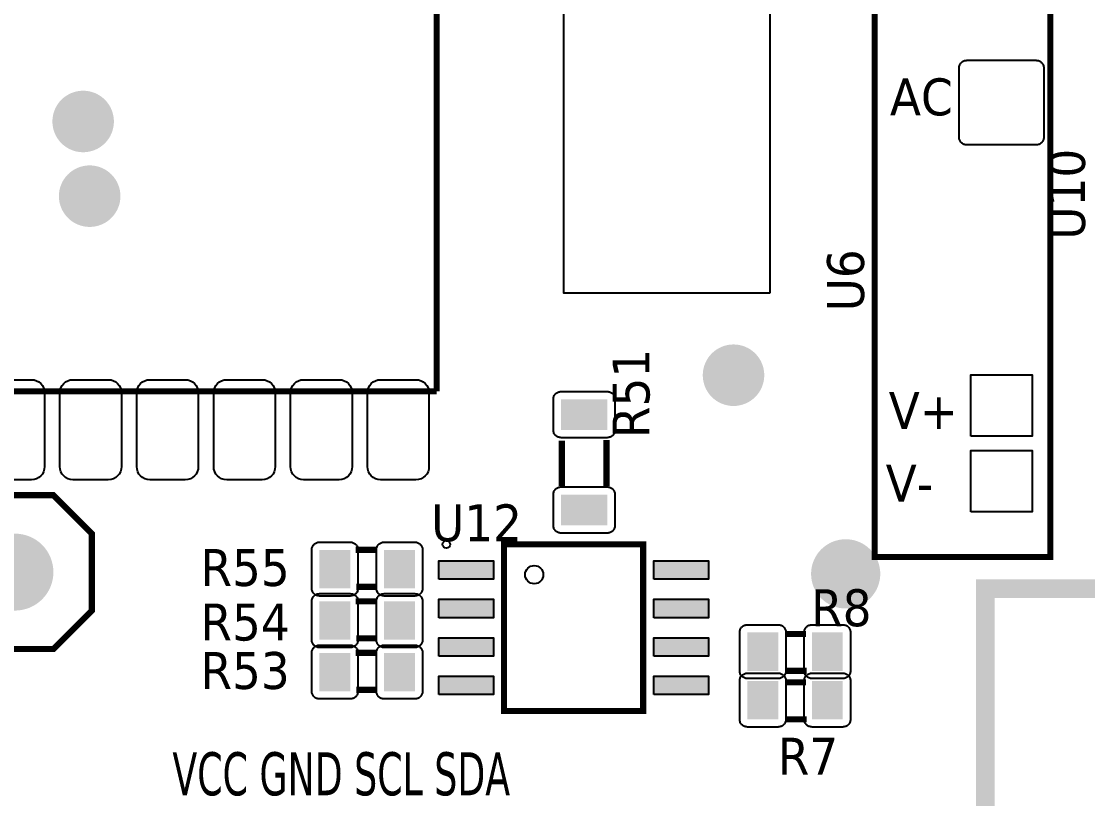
# Model space of a CAD drawing. Header units: millimetres. Extents: x 123.5 to 144.3, y 105.4 to 121.6.
# Drawn here: x 129.357 to 131.853, y 113.034 to 114.852 of the extents above; entities that cross this region are included whole.
import ezdxf

# ---------------------------------------------------------------- set-up
doc = ezdxf.new("R2010")
doc.units = ezdxf.units.MM
doc.layers.add('DESC', color=250, linetype='Continuous')
doc.styles.get("Standard").update_dxf_attribs({"font": 'tahoma.ttf'})

# ---------------------------------------------------------------- blocks, each defined once
blk = doc.blocks.new('RPAD')
blk.add_trace([(-0.5, -0.5), (-0.5, 0.5), (0.5, -0.5), (0.5, 0.5)])
blk = doc.blocks.new('EPAD')
at = {"const_width": 0.5}
blk.add_lwpolyline([(-0.25, 0, 1), (0.25, 0, 1)], format="xyb", close=True, dxfattribs=at)
blk = doc.blocks.new('DIELEC-AUT006')
for points in [[(150.4504, 113.756), (150.4504, 114.955), (150.0475, 114.955), (150.0475, 113.756), (150.4504, 113.756)], [(148.9407, 113.5867), (149.0097, 113.5867), (149.015, 113.5862), (149.0198, 113.5847), (149.0241, 113.5824), (149.0279, 113.5793), (149.031, 113.5755), (149.0333, 113.5712), (149.0347, 113.5664), (149.0352, 113.5612), (149.0352, 113.4172), (149.0347, 113.412), (149.0333, 113.4071), (149.031, 113.4028), (149.0279, 113.399), (149.0241, 113.396), (149.0198, 113.3936), (149.015, 113.3922), (149.0097, 113.3917), (148.9407, 113.3917)]]:
    blk.add_lwpolyline(points)
for points, const_width in [([(150.6546, 113.2411), (150.9972, 113.2411), (150.9972, 114.715), (150.6546, 114.715), (150.6546, 113.2411)], 0.012), ([(150.6546, 113.2411), (150.9972, 113.2411), (150.9972, 114.715), (150.6546, 114.715), (150.6546, 113.2411)], 0.012), ([(150.6546, 113.2411), (150.9972, 113.2411), (150.9972, 114.715), (150.6546, 114.715), (150.6546, 113.2411)], 0.012), ([(149.8002, 114.3142), (149.8002, 113.5642)], 0.012), ([(149.8002, 114.3142), (149.8002, 113.5642)], 0.012), ([(149.8002, 114.3142), (149.8002, 113.5642)], 0.012), ([(146.8002, 113.5642), (149.8002, 113.5642)], 0.012), ([(146.8002, 113.5642), (149.8002, 113.5642)], 0.012), ([(146.8002, 113.5642), (149.8002, 113.5642)], 0.012), ([(150.0443, 113.4677), (150.0443, 113.3792)], 0.012), ([(150.0443, 113.4677), (150.0443, 113.3792)], 0.012), ([(150.0443, 113.4677), (150.0443, 113.3792)], 0.012), ([(150.1313, 113.4692), (150.1313, 113.3792)], 0.012), ([(150.1313, 113.4692), (150.1313, 113.3792)], 0.012), ([(150.1313, 113.4692), (150.1313, 113.3792)], 0.012), ([(149.0526, 113.0616), (148.6026, 113.0616), (148.5276, 113.1366), (148.5276, 113.2866), (148.6026, 113.3616), (149.0526, 113.3616), (149.1276, 113.2866), (149.1276, 113.1366), (149.0526, 113.0616)], 0.012), ([(149.0526, 113.0616), (148.6026, 113.0616), (148.5276, 113.1366), (148.5276, 113.2866), (148.6026, 113.3616), (149.0526, 113.3616), (149.1276, 113.2866), (149.1276, 113.1366), (149.0526, 113.0616)], 0.012), ([(149.0526, 113.0616), (148.6026, 113.0616), (148.5276, 113.1366), (148.5276, 113.2866), (148.6026, 113.3616), (149.0526, 113.3616), (149.1276, 113.2866), (149.1276, 113.1366), (149.0526, 113.0616)], 0.012), ([(149.6841, 113.255), (149.6421, 113.255)], 0.012), ([(149.6841, 113.255), (149.6421, 113.255)], 0.012), ([(149.6841, 113.255), (149.6421, 113.255)], 0.012), ([(149.9314, 112.9408), (150.203, 112.9408), (150.203, 113.2656), (149.9314, 113.2656), (149.9314, 112.9408)], 0.0118), ([(149.9314, 112.9408), (150.203, 112.9408), (150.203, 113.2656), (149.9314, 113.2656), (149.9314, 112.9408)], 0.0118), ([(149.9314, 112.9408), (150.203, 112.9408), (150.203, 113.2656), (149.9314, 113.2656), (149.9314, 112.9408)], 0.0118), ([(150.8703, 112.7128), (152.7601, 112.7128), (152.7601, 113.1793), (150.8703, 113.1793), (150.8703, 112.7128)], 0.036), ([(150.8703, 112.7128), (152.7601, 112.7128), (152.7601, 113.1793), (150.8703, 113.1793), (150.8703, 112.7128)], 0.036), ([(150.8703, 112.7128), (152.7601, 112.7128), (152.7601, 113.1793), (150.8703, 113.1793), (150.8703, 112.7128)], 0.036), ([(149.6841, 113.183), (149.6436, 113.183)], 0.012), ([(149.6841, 113.183), (149.6436, 113.183)], 0.012), ([(149.6841, 113.183), (149.6436, 113.183)], 0.012), ([(149.6841, 113.1546), (149.6421, 113.1546)], 0.012), ([(149.6841, 113.1546), (149.6421, 113.1546)], 0.012), ([(149.6841, 113.1546), (149.6421, 113.1546)], 0.012), ([(150.4798, 113.0911), (150.5203, 113.0911)], 0.012), ([(150.4798, 113.0911), (150.5203, 113.0911)], 0.012), ([(150.4798, 113.0911), (150.5203, 113.0911)], 0.012), ([(149.6841, 113.0826), (149.6436, 113.0826)], 0.012), ([(149.6841, 113.0826), (149.6436, 113.0826)], 0.012), ([(149.6841, 113.0826), (149.6436, 113.0826)], 0.012), ([(149.6841, 113.0542), (149.6421, 113.0542)], 0.012), ([(149.6841, 113.0542), (149.6421, 113.0542)], 0.012), ([(149.6841, 113.0542), (149.6421, 113.0542)], 0.012), ([(150.4798, 113.0191), (150.5218, 113.0191)], 0.012), ([(150.4798, 113.0191), (150.5218, 113.0191)], 0.012), ([(150.4798, 113.0191), (150.5218, 113.0191)], 0.012), ([(149.6841, 112.9822), (149.6436, 112.9822)], 0.012), ([(149.6841, 112.9822), (149.6436, 112.9822)], 0.012), ([(149.6841, 112.9822), (149.6436, 112.9822)], 0.012), ([(150.4798, 112.9966), (150.5203, 112.9966)], 0.012), ([(150.4798, 112.9966), (150.5203, 112.9966)], 0.012), ([(150.4798, 112.9966), (150.5203, 112.9966)], 0.012), ([(150.4798, 112.9246), (150.5218, 112.9246)], 0.012), ([(150.4798, 112.9246), (150.5218, 112.9246)], 0.012), ([(150.4798, 112.9246), (150.5218, 112.9246)], 0.012)]:
    blk.add_lwpolyline(points, dxfattribs=dict(const_width=const_width))
for points in [[(150.8193, 114.0595), (150.8193, 114.1945), (150.8193, 114.196), (150.8196, 114.1975), (150.8199, 114.199), (150.8204, 114.2004), (150.821, 114.2017), (150.8218, 114.2029), (150.8226, 114.2041), (150.8236, 114.2051), (150.8247, 114.2061), (150.8258, 114.2069), (150.827, 114.2077), (150.8284, 114.2083), (150.8297, 114.2088), (150.8312, 114.2092), (150.8327, 114.2094), (150.8343, 114.2095), (150.9693, 114.2095), (150.9708, 114.2094), (150.9723, 114.2092), (150.9738, 114.2088), (150.9752, 114.2083), (150.9765, 114.2077), (150.9777, 114.2069), (150.9789, 114.2061), (150.9799, 114.2051), (150.9809, 114.2041), (150.9817, 114.2029), (150.9825, 114.2017), (150.9831, 114.2004), (150.9836, 114.199), (150.984, 114.1975), (150.9842, 114.196), (150.9843, 114.1945), (150.9843, 114.0595), (150.9842, 114.0579), (150.984, 114.0564), (150.9836, 114.0549), (150.9831, 114.0536), (150.9825, 114.0522), (150.9817, 114.051), (150.9809, 114.0499), (150.9799, 114.0488), (150.9789, 114.0478), (150.9777, 114.047), (150.9765, 114.0462), (150.9752, 114.0456), (150.9738, 114.0451), (150.9723, 114.0448), (150.9708, 114.0445), (150.9693, 114.0445), (150.8343, 114.0445), (150.8327, 114.0445), (150.8312, 114.0448), (150.8297, 114.0451), (150.8284, 114.0456), (150.827, 114.0462), (150.8258, 114.047), (150.8247, 114.0478), (150.8236, 114.0488), (150.8226, 114.0499), (150.8218, 114.051), (150.821, 114.0522), (150.8204, 114.0536), (150.8199, 114.0549), (150.8196, 114.0564), (150.8193, 114.0579), (150.8193, 114.0595)], [(150.8418, 113.4764), (150.8418, 113.5964), (150.9618, 113.5964), (150.9618, 113.4764), (150.8418, 113.4764)], [(149.0907, 113.5867), (149.1597, 113.5867), (149.165, 113.5862), (149.1698, 113.5847), (149.1741, 113.5824), (149.1779, 113.5793), (149.181, 113.5755), (149.1833, 113.5712), (149.1847, 113.5664), (149.1852, 113.5612), (149.1852, 113.4172), (149.1847, 113.412), (149.1833, 113.4071), (149.181, 113.4028), (149.1779, 113.399), (149.1741, 113.396), (149.1698, 113.3936), (149.165, 113.3922), (149.1597, 113.3917), (149.0907, 113.3917), (149.0855, 113.3922), (149.0807, 113.3936), (149.0764, 113.396), (149.0726, 113.399), (149.0695, 113.4028), (149.0672, 113.4071), (149.0658, 113.412), (149.0652, 113.4172), (149.0652, 113.5612), (149.0658, 113.5664), (149.0672, 113.5712), (149.0695, 113.5755), (149.0726, 113.5793), (149.0764, 113.5824), (149.0807, 113.5847), (149.0855, 113.5862), (149.0907, 113.5867)], [(149.2407, 113.5867), (149.3097, 113.5867), (149.315, 113.5862), (149.3198, 113.5847), (149.3241, 113.5824), (149.3279, 113.5793), (149.331, 113.5755), (149.3333, 113.5712), (149.3347, 113.5664), (149.3352, 113.5612), (149.3352, 113.4172), (149.3347, 113.412), (149.3333, 113.4071), (149.331, 113.4028), (149.3279, 113.399), (149.3241, 113.396), (149.3198, 113.3936), (149.315, 113.3922), (149.3097, 113.3917), (149.2407, 113.3917), (149.2355, 113.3922), (149.2307, 113.3936), (149.2264, 113.396), (149.2226, 113.399), (149.2195, 113.4028), (149.2172, 113.4071), (149.2158, 113.412), (149.2152, 113.4172), (149.2152, 113.5612), (149.2158, 113.5664), (149.2172, 113.5712), (149.2195, 113.5755), (149.2226, 113.5793), (149.2264, 113.5824), (149.2307, 113.5847), (149.2355, 113.5862), (149.2407, 113.5867)], [(149.3907, 113.5867), (149.4597, 113.5867), (149.465, 113.5862), (149.4698, 113.5847), (149.4741, 113.5824), (149.4779, 113.5793), (149.481, 113.5755), (149.4833, 113.5712), (149.4847, 113.5664), (149.4852, 113.5612), (149.4852, 113.4172), (149.4847, 113.412), (149.4833, 113.4071), (149.481, 113.4028), (149.4779, 113.399), (149.4741, 113.396), (149.4698, 113.3936), (149.465, 113.3922), (149.4597, 113.3917), (149.3907, 113.3917), (149.3855, 113.3922), (149.3807, 113.3936), (149.3764, 113.396), (149.3726, 113.399), (149.3695, 113.4028), (149.3672, 113.4071), (149.3658, 113.412), (149.3652, 113.4172), (149.3652, 113.5612), (149.3658, 113.5664), (149.3672, 113.5712), (149.3695, 113.5755), (149.3726, 113.5793), (149.3764, 113.5824), (149.3807, 113.5847), (149.3855, 113.5862), (149.3907, 113.5867)], [(149.5407, 113.5867), (149.6097, 113.5867), (149.615, 113.5862), (149.6198, 113.5847), (149.6241, 113.5824), (149.6279, 113.5793), (149.631, 113.5755), (149.6333, 113.5712), (149.6347, 113.5664), (149.6352, 113.5612), (149.6352, 113.4172), (149.6347, 113.412), (149.6333, 113.4071), (149.631, 113.4028), (149.6279, 113.399), (149.6241, 113.396), (149.6198, 113.3936), (149.615, 113.3922), (149.6097, 113.3917), (149.5407, 113.3917), (149.5355, 113.3922), (149.5307, 113.3936), (149.5264, 113.396), (149.5226, 113.399), (149.5195, 113.4028), (149.5172, 113.4071), (149.5158, 113.412), (149.5152, 113.4172), (149.5152, 113.5612), (149.5158, 113.5664), (149.5172, 113.5712), (149.5195, 113.5755), (149.5226, 113.5793), (149.5264, 113.5824), (149.5307, 113.5847), (149.5355, 113.5862), (149.5407, 113.5867)], [(149.6907, 113.5867), (149.7597, 113.5867), (149.765, 113.5862), (149.7698, 113.5847), (149.7741, 113.5824), (149.7779, 113.5793), (149.781, 113.5755), (149.7833, 113.5712), (149.7847, 113.5664), (149.7852, 113.5612), (149.7852, 113.4172), (149.7847, 113.412), (149.7833, 113.4071), (149.781, 113.4028), (149.7779, 113.399), (149.7741, 113.396), (149.7698, 113.3936), (149.765, 113.3922), (149.7597, 113.3917), (149.6907, 113.3917), (149.6855, 113.3922), (149.6807, 113.3936), (149.6764, 113.396), (149.6726, 113.399), (149.6695, 113.4028), (149.6672, 113.4071), (149.6658, 113.412), (149.6652, 113.4172), (149.6652, 113.5612), (149.6658, 113.5664), (149.6672, 113.5712), (149.6695, 113.5755), (149.6726, 113.5793), (149.6764, 113.5824), (149.6807, 113.5847), (149.6855, 113.5862), (149.6907, 113.5867)], [(150.1478, 113.5487), (150.1478, 113.4887), (150.1478, 113.4871), (150.1475, 113.4856), (150.1472, 113.4842), (150.1467, 113.4828), (150.1461, 113.4815), (150.1453, 113.4802), (150.1445, 113.4791), (150.1435, 113.478), (150.1425, 113.4771), (150.1413, 113.4762), (150.1401, 113.4755), (150.1387, 113.4749), (150.1374, 113.4744), (150.1359, 113.474), (150.1344, 113.4738), (150.1328, 113.4737), (150.0428, 113.4737), (150.0413, 113.4738), (150.0398, 113.474), (150.0383, 113.4744), (150.0369, 113.4749), (150.0356, 113.4755), (150.0344, 113.4762), (150.0332, 113.4771), (150.0322, 113.478), (150.0312, 113.4791), (150.0304, 113.4802), (150.0296, 113.4815), (150.029, 113.4828), (150.0285, 113.4842), (150.0281, 113.4856), (150.0279, 113.4871), (150.0278, 113.4887), (150.0278, 113.5487), (150.0279, 113.5503), (150.0281, 113.5518), (150.0285, 113.5532), (150.029, 113.5546), (150.0296, 113.5559), (150.0304, 113.5571), (150.0312, 113.5583), (150.0322, 113.5594), (150.0332, 113.5603), (150.0344, 113.5612), (150.0356, 113.5619), (150.0369, 113.5625), (150.0383, 113.563), (150.0398, 113.5634), (150.0413, 113.5636), (150.0428, 113.5637), (150.1328, 113.5637), (150.1344, 113.5636), (150.1359, 113.5634), (150.1374, 113.563), (150.1387, 113.5625), (150.1401, 113.5619), (150.1413, 113.5612), (150.1425, 113.5603), (150.1435, 113.5594), (150.1445, 113.5583), (150.1453, 113.5571), (150.1461, 113.5559), (150.1467, 113.5546), (150.1472, 113.5532), (150.1475, 113.5518), (150.1478, 113.5503), (150.1478, 113.5487)], [(150.8418, 113.3288), (150.8418, 113.4488), (150.9618, 113.4488), (150.9618, 113.3288), (150.8418, 113.3288)], [(150.1478, 113.3627), (150.1478, 113.3027), (150.1478, 113.3011), (150.1475, 113.2996), (150.1472, 113.2982), (150.1467, 113.2968), (150.1461, 113.2955), (150.1453, 113.2942), (150.1445, 113.2931), (150.1435, 113.292), (150.1425, 113.2911), (150.1413, 113.2902), (150.1401, 113.2895), (150.1387, 113.2889), (150.1374, 113.2884), (150.1359, 113.288), (150.1344, 113.2878), (150.1328, 113.2877), (150.0428, 113.2877), (150.0413, 113.2878), (150.0398, 113.288), (150.0383, 113.2884), (150.0369, 113.2889), (150.0356, 113.2895), (150.0344, 113.2902), (150.0332, 113.2911), (150.0322, 113.292), (150.0312, 113.2931), (150.0304, 113.2942), (150.0296, 113.2955), (150.029, 113.2968), (150.0285, 113.2982), (150.0281, 113.2996), (150.0279, 113.3011), (150.0278, 113.3027), (150.0278, 113.3627), (150.0279, 113.3643), (150.0281, 113.3658), (150.0285, 113.3672), (150.029, 113.3686), (150.0296, 113.3699), (150.0304, 113.3711), (150.0312, 113.3723), (150.0322, 113.3734), (150.0332, 113.3743), (150.0344, 113.3752), (150.0356, 113.3759), (150.0369, 113.3765), (150.0383, 113.377), (150.0398, 113.3774), (150.0413, 113.3776), (150.0428, 113.3777), (150.1328, 113.3777), (150.1344, 113.3776), (150.1359, 113.3774), (150.1374, 113.377), (150.1387, 113.3765), (150.1401, 113.3759), (150.1413, 113.3752), (150.1425, 113.3743), (150.1435, 113.3734), (150.1445, 113.3723), (150.1453, 113.3711), (150.1461, 113.3699), (150.1467, 113.3686), (150.1472, 113.3672), (150.1475, 113.3658), (150.1478, 113.3643), (150.1478, 113.3627)], [(149.6316, 113.165), (149.5716, 113.165), (149.5701, 113.1651), (149.5685, 113.1653), (149.5671, 113.1657), (149.5657, 113.1662), (149.5644, 113.1668), (149.5632, 113.1675), (149.562, 113.1684), (149.5609, 113.1693), (149.56, 113.1704), (149.5591, 113.1716), (149.5584, 113.1728), (149.5578, 113.1741), (149.5573, 113.1755), (149.5569, 113.1769), (149.5567, 113.1785), (149.5566, 113.18), (149.5566, 113.255), (149.5567, 113.2566), (149.5569, 113.2581), (149.5573, 113.2595), (149.5578, 113.2609), (149.5584, 113.2622), (149.5591, 113.2635), (149.56, 113.2646), (149.5609, 113.2657), (149.562, 113.2666), (149.5632, 113.2675), (149.5644, 113.2682), (149.5657, 113.2689), (149.5671, 113.2694), (149.5685, 113.2697), (149.5701, 113.2699), (149.5716, 113.27), (149.6316, 113.27), (149.6332, 113.2699), (149.6347, 113.2697), (149.6361, 113.2694), (149.6375, 113.2689), (149.6388, 113.2682), (149.6401, 113.2675), (149.6412, 113.2666), (149.6423, 113.2657), (149.6432, 113.2646), (149.6441, 113.2635), (149.6448, 113.2622), (149.6455, 113.2609), (149.6459, 113.2595), (149.6463, 113.2581), (149.6465, 113.2566), (149.6466, 113.255), (149.6466, 113.18), (149.6465, 113.1785), (149.6463, 113.1769), (149.6459, 113.1755), (149.6455, 113.1741), (149.6448, 113.1728), (149.6441, 113.1716), (149.6432, 113.1704), (149.6423, 113.1693), (149.6412, 113.1684), (149.6401, 113.1675), (149.6388, 113.1668), (149.6375, 113.1662), (149.6361, 113.1657), (149.6347, 113.1653), (149.6332, 113.1651), (149.6316, 113.165)], [(149.7576, 113.165), (149.6976, 113.165), (149.6961, 113.1651), (149.6945, 113.1653), (149.6931, 113.1657), (149.6917, 113.1662), (149.6904, 113.1668), (149.6892, 113.1675), (149.688, 113.1684), (149.6869, 113.1693), (149.686, 113.1704), (149.6851, 113.1716), (149.6844, 113.1728), (149.6838, 113.1741), (149.6833, 113.1755), (149.6829, 113.1769), (149.6827, 113.1785), (149.6826, 113.18), (149.6826, 113.255), (149.6827, 113.2566), (149.6829, 113.2581), (149.6833, 113.2595), (149.6838, 113.2609), (149.6844, 113.2622), (149.6851, 113.2635), (149.686, 113.2646), (149.6869, 113.2657), (149.688, 113.2666), (149.6892, 113.2675), (149.6904, 113.2682), (149.6917, 113.2689), (149.6931, 113.2694), (149.6945, 113.2697), (149.6961, 113.2699), (149.6976, 113.27), (149.7576, 113.27), (149.7592, 113.2699), (149.7607, 113.2697), (149.7621, 113.2694), (149.7635, 113.2689), (149.7648, 113.2682), (149.7661, 113.2675), (149.7672, 113.2666), (149.7683, 113.2657), (149.7692, 113.2646), (149.7701, 113.2635), (149.7708, 113.2622), (149.7715, 113.2609), (149.7719, 113.2595), (149.7723, 113.2581), (149.7725, 113.2566), (149.7726, 113.255), (149.7726, 113.18), (149.7725, 113.1785), (149.7723, 113.1769), (149.7719, 113.1755), (149.7715, 113.1741), (149.7708, 113.1728), (149.7701, 113.1716), (149.7692, 113.1704), (149.7683, 113.1693), (149.7672, 113.1684), (149.7661, 113.1675), (149.7648, 113.1668), (149.7635, 113.1662), (149.7621, 113.1657), (149.7607, 113.1653), (149.7592, 113.1651), (149.7576, 113.165)], [(149.8043, 113.1977), (149.8043, 113.2337), (149.9108, 113.2337), (149.9108, 113.1977), (149.8043, 113.1977)], [(150.2236, 113.1977), (150.2236, 113.2337), (150.3301, 113.2337), (150.3301, 113.1977), (150.2236, 113.1977)], [(149.6316, 113.0646), (149.5716, 113.0646), (149.5701, 113.0647), (149.5685, 113.0649), (149.5671, 113.0653), (149.5657, 113.0658), (149.5644, 113.0664), (149.5632, 113.0671), (149.562, 113.068), (149.5609, 113.069), (149.56, 113.07), (149.5591, 113.0712), (149.5584, 113.0724), (149.5578, 113.0737), (149.5573, 113.0751), (149.5569, 113.0766), (149.5567, 113.0781), (149.5566, 113.0796), (149.5566, 113.1546), (149.5567, 113.1562), (149.5569, 113.1577), (149.5573, 113.1591), (149.5578, 113.1605), (149.5584, 113.1618), (149.5591, 113.1631), (149.56, 113.1642), (149.5609, 113.1653), (149.562, 113.1662), (149.5632, 113.1671), (149.5644, 113.1678), (149.5657, 113.1685), (149.5671, 113.169), (149.5685, 113.1693), (149.5701, 113.1695), (149.5716, 113.1696), (149.6316, 113.1696), (149.6332, 113.1695), (149.6347, 113.1693), (149.6361, 113.169), (149.6375, 113.1685), (149.6388, 113.1678), (149.6401, 113.1671), (149.6412, 113.1662), (149.6423, 113.1653), (149.6432, 113.1642), (149.6441, 113.1631), (149.6448, 113.1618), (149.6455, 113.1605), (149.6459, 113.1591), (149.6463, 113.1577), (149.6465, 113.1562), (149.6466, 113.1546), (149.6466, 113.0796), (149.6465, 113.0781), (149.6463, 113.0766), (149.6459, 113.0751), (149.6455, 113.0737), (149.6448, 113.0724), (149.6441, 113.0712), (149.6432, 113.07), (149.6423, 113.069), (149.6412, 113.068), (149.6401, 113.0671), (149.6388, 113.0664), (149.6375, 113.0658), (149.6361, 113.0653), (149.6347, 113.0649), (149.6332, 113.0647), (149.6316, 113.0646)], [(149.7576, 113.0646), (149.6976, 113.0646), (149.6961, 113.0647), (149.6945, 113.0649), (149.6931, 113.0653), (149.6917, 113.0658), (149.6904, 113.0664), (149.6892, 113.0671), (149.688, 113.068), (149.6869, 113.069), (149.686, 113.07), (149.6851, 113.0712), (149.6844, 113.0724), (149.6838, 113.0737), (149.6833, 113.0751), (149.6829, 113.0766), (149.6827, 113.0781), (149.6826, 113.0796), (149.6826, 113.1546), (149.6827, 113.1562), (149.6829, 113.1577), (149.6833, 113.1591), (149.6838, 113.1605), (149.6844, 113.1618), (149.6851, 113.1631), (149.686, 113.1642), (149.6869, 113.1653), (149.688, 113.1662), (149.6892, 113.1671), (149.6904, 113.1678), (149.6917, 113.1685), (149.6931, 113.169), (149.6945, 113.1693), (149.6961, 113.1695), (149.6976, 113.1696), (149.7576, 113.1696), (149.7592, 113.1695), (149.7607, 113.1693), (149.7621, 113.169), (149.7635, 113.1685), (149.7648, 113.1678), (149.7661, 113.1671), (149.7672, 113.1662), (149.7683, 113.1653), (149.7692, 113.1642), (149.7701, 113.1631), (149.7708, 113.1618), (149.7715, 113.1605), (149.7719, 113.1591), (149.7723, 113.1577), (149.7725, 113.1562), (149.7726, 113.1546), (149.7726, 113.0796), (149.7725, 113.0781), (149.7723, 113.0766), (149.7719, 113.0751), (149.7715, 113.0737), (149.7708, 113.0724), (149.7701, 113.0712), (149.7692, 113.07), (149.7683, 113.069), (149.7672, 113.068), (149.7661, 113.0671), (149.7648, 113.0664), (149.7635, 113.0658), (149.7621, 113.0653), (149.7607, 113.0649), (149.7592, 113.0647), (149.7576, 113.0646)], [(149.8043, 113.1227), (149.8043, 113.1587), (149.9108, 113.1587), (149.9108, 113.1227), (149.8043, 113.1227)], [(150.2236, 113.1227), (150.2236, 113.1587), (150.3301, 113.1587), (150.3301, 113.1227), (150.2236, 113.1227)], [(150.4063, 113.1091), (150.4663, 113.1091), (150.4678, 113.109), (150.4693, 113.1088), (150.4708, 113.1084), (150.4722, 113.108), (150.4735, 113.1073), (150.4747, 113.1066), (150.4759, 113.1057), (150.4769, 113.1048), (150.4779, 113.1037), (150.4787, 113.1026), (150.4795, 113.1013), (150.4801, 113.1), (150.4806, 113.0986), (150.481, 113.0972), (150.4812, 113.0957), (150.4813, 113.0941), (150.4813, 113.0191), (150.4812, 113.0176), (150.481, 113.016), (150.4806, 113.0146), (150.4801, 113.0132), (150.4795, 113.0119), (150.4787, 113.0107), (150.4779, 113.0095), (150.4769, 113.0084), (150.4759, 113.0075), (150.4747, 113.0066), (150.4735, 113.0059), (150.4722, 113.0053), (150.4708, 113.0048), (150.4693, 113.0044), (150.4678, 113.0042), (150.4663, 113.0041), (150.4063, 113.0041), (150.4047, 113.0042), (150.4032, 113.0044), (150.4018, 113.0048), (150.4004, 113.0053), (150.3991, 113.0059), (150.3978, 113.0066), (150.3967, 113.0075), (150.3956, 113.0084), (150.3946, 113.0095), (150.3938, 113.0107), (150.3931, 113.0119), (150.3924, 113.0132), (150.3919, 113.0146), (150.3916, 113.016), (150.3913, 113.0176), (150.3913, 113.0191), (150.3913, 113.0941), (150.3913, 113.0957), (150.3916, 113.0972), (150.3919, 113.0986), (150.3924, 113.1), (150.3931, 113.1013), (150.3938, 113.1026), (150.3946, 113.1037), (150.3956, 113.1048), (150.3967, 113.1057), (150.3978, 113.1066), (150.3991, 113.1073), (150.4004, 113.108), (150.4018, 113.1084), (150.4032, 113.1088), (150.4047, 113.109), (150.4063, 113.1091)], [(150.5323, 113.1091), (150.5923, 113.1091), (150.5938, 113.109), (150.5953, 113.1088), (150.5968, 113.1084), (150.5982, 113.108), (150.5995, 113.1073), (150.6007, 113.1066), (150.6019, 113.1057), (150.6029, 113.1048), (150.6039, 113.1037), (150.6047, 113.1026), (150.6055, 113.1013), (150.6061, 113.1), (150.6066, 113.0986), (150.607, 113.0972), (150.6072, 113.0957), (150.6073, 113.0941), (150.6073, 113.0191), (150.6072, 113.0176), (150.607, 113.016), (150.6066, 113.0146), (150.6061, 113.0132), (150.6055, 113.0119), (150.6047, 113.0107), (150.6039, 113.0095), (150.6029, 113.0084), (150.6019, 113.0075), (150.6007, 113.0066), (150.5995, 113.0059), (150.5982, 113.0053), (150.5968, 113.0048), (150.5953, 113.0044), (150.5938, 113.0042), (150.5923, 113.0041), (150.5323, 113.0041), (150.5307, 113.0042), (150.5292, 113.0044), (150.5278, 113.0048), (150.5264, 113.0053), (150.5251, 113.0059), (150.5238, 113.0066), (150.5227, 113.0075), (150.5216, 113.0084), (150.5206, 113.0095), (150.5198, 113.0107), (150.5191, 113.0119), (150.5184, 113.0132), (150.5179, 113.0146), (150.5176, 113.016), (150.5173, 113.0176), (150.5173, 113.0191), (150.5173, 113.0941), (150.5173, 113.0957), (150.5176, 113.0972), (150.5179, 113.0986), (150.5184, 113.1), (150.5191, 113.1013), (150.5198, 113.1026), (150.5206, 113.1037), (150.5216, 113.1048), (150.5227, 113.1057), (150.5238, 113.1066), (150.5251, 113.1073), (150.5264, 113.108), (150.5278, 113.1084), (150.5292, 113.1088), (150.5307, 113.109), (150.5323, 113.1091)], [(149.8043, 113.0477), (149.8043, 113.0837), (149.9108, 113.0837), (149.9108, 113.0477), (149.8043, 113.0477)], [(150.2236, 113.0477), (150.2236, 113.0837), (150.3301, 113.0837), (150.3301, 113.0477), (150.2236, 113.0477)], [(149.6316, 112.9642), (149.5716, 112.9642), (149.5701, 112.9643), (149.5685, 112.9645), (149.5671, 112.9649), (149.5657, 112.9654), (149.5644, 112.966), (149.5632, 112.9667), (149.562, 112.9676), (149.5609, 112.9686), (149.56, 112.9696), (149.5591, 112.9708), (149.5584, 112.972), (149.5578, 112.9733), (149.5573, 112.9747), (149.5569, 112.9762), (149.5567, 112.9777), (149.5566, 112.9792), (149.5566, 113.0542), (149.5567, 113.0558), (149.5569, 113.0573), (149.5573, 113.0587), (149.5578, 113.0601), (149.5584, 113.0614), (149.5591, 113.0627), (149.56, 113.0638), (149.5609, 113.0649), (149.562, 113.0658), (149.5632, 113.0667), (149.5644, 113.0674), (149.5657, 113.0681), (149.5671, 113.0686), (149.5685, 113.0689), (149.5701, 113.0691), (149.5716, 113.0692), (149.6316, 113.0692), (149.6332, 113.0691), (149.6347, 113.0689), (149.6361, 113.0686), (149.6375, 113.0681), (149.6388, 113.0674), (149.6401, 113.0667), (149.6412, 113.0658), (149.6423, 113.0649), (149.6432, 113.0638), (149.6441, 113.0627), (149.6448, 113.0614), (149.6455, 113.0601), (149.6459, 113.0587), (149.6463, 113.0573), (149.6465, 113.0558), (149.6466, 113.0542), (149.6466, 112.9792), (149.6465, 112.9777), (149.6463, 112.9762), (149.6459, 112.9747), (149.6455, 112.9733), (149.6448, 112.972), (149.6441, 112.9708), (149.6432, 112.9696), (149.6423, 112.9686), (149.6412, 112.9676), (149.6401, 112.9667), (149.6388, 112.966), (149.6375, 112.9654), (149.6361, 112.9649), (149.6347, 112.9645), (149.6332, 112.9643), (149.6316, 112.9642)], [(149.7576, 112.9642), (149.6976, 112.9642), (149.6961, 112.9643), (149.6945, 112.9645), (149.6931, 112.9649), (149.6917, 112.9654), (149.6904, 112.966), (149.6892, 112.9667), (149.688, 112.9676), (149.6869, 112.9686), (149.686, 112.9696), (149.6851, 112.9708), (149.6844, 112.972), (149.6838, 112.9733), (149.6833, 112.9747), (149.6829, 112.9762), (149.6827, 112.9777), (149.6826, 112.9792), (149.6826, 113.0542), (149.6827, 113.0558), (149.6829, 113.0573), (149.6833, 113.0587), (149.6838, 113.0601), (149.6844, 113.0614), (149.6851, 113.0627), (149.686, 113.0638), (149.6869, 113.0649), (149.688, 113.0658), (149.6892, 113.0667), (149.6904, 113.0674), (149.6917, 113.0681), (149.6931, 113.0686), (149.6945, 113.0689), (149.6961, 113.0691), (149.6976, 113.0692), (149.7576, 113.0692), (149.7592, 113.0691), (149.7607, 113.0689), (149.7621, 113.0686), (149.7635, 113.0681), (149.7648, 113.0674), (149.7661, 113.0667), (149.7672, 113.0658), (149.7683, 113.0649), (149.7692, 113.0638), (149.7701, 113.0627), (149.7708, 113.0614), (149.7715, 113.0601), (149.7719, 113.0587), (149.7723, 113.0573), (149.7725, 113.0558), (149.7726, 113.0542), (149.7726, 112.9792), (149.7725, 112.9777), (149.7723, 112.9762), (149.7719, 112.9747), (149.7715, 112.9733), (149.7708, 112.972), (149.7701, 112.9708), (149.7692, 112.9696), (149.7683, 112.9686), (149.7672, 112.9676), (149.7661, 112.9667), (149.7648, 112.966), (149.7635, 112.9654), (149.7621, 112.9649), (149.7607, 112.9645), (149.7592, 112.9643), (149.7576, 112.9642)], [(149.8043, 112.9727), (149.8043, 113.0087), (149.9108, 113.0087), (149.9108, 112.9727), (149.8043, 112.9727)], [(150.2236, 112.9727), (150.2236, 113.0087), (150.3301, 113.0087), (150.3301, 112.9727), (150.2236, 112.9727)], [(150.4063, 113.0146), (150.4663, 113.0146), (150.4678, 113.0145), (150.4693, 113.0143), (150.4708, 113.014), (150.4722, 113.0135), (150.4735, 113.0128), (150.4747, 113.0121), (150.4759, 113.0112), (150.4769, 113.0103), (150.4779, 113.0092), (150.4787, 113.0081), (150.4795, 113.0068), (150.4801, 113.0055), (150.4806, 113.0041), (150.481, 113.0027), (150.4812, 113.0012), (150.4813, 112.9996), (150.4813, 112.9246), (150.4812, 112.9231), (150.481, 112.9216), (150.4806, 112.9201), (150.4801, 112.9187), (150.4795, 112.9174), (150.4787, 112.9162), (150.4779, 112.915), (150.4769, 112.914), (150.4759, 112.913), (150.4747, 112.9121), (150.4735, 112.9114), (150.4722, 112.9108), (150.4708, 112.9103), (150.4693, 112.9099), (150.4678, 112.9097), (150.4663, 112.9096), (150.4063, 112.9096), (150.4047, 112.9097), (150.4032, 112.9099), (150.4018, 112.9103), (150.4004, 112.9108), (150.3991, 112.9114), (150.3978, 112.9121), (150.3967, 112.913), (150.3956, 112.914), (150.3946, 112.915), (150.3938, 112.9162), (150.3931, 112.9174), (150.3924, 112.9187), (150.3919, 112.9201), (150.3916, 112.9216), (150.3913, 112.9231), (150.3913, 112.9246), (150.3913, 112.9996), (150.3913, 113.0012), (150.3916, 113.0027), (150.3919, 113.0041), (150.3924, 113.0055), (150.3931, 113.0068), (150.3938, 113.0081), (150.3946, 113.0092), (150.3956, 113.0103), (150.3967, 113.0112), (150.3978, 113.0121), (150.3991, 113.0128), (150.4004, 113.0135), (150.4018, 113.014), (150.4032, 113.0143), (150.4047, 113.0145), (150.4063, 113.0146)], [(150.5323, 113.0146), (150.5923, 113.0146), (150.5938, 113.0145), (150.5953, 113.0143), (150.5968, 113.014), (150.5982, 113.0135), (150.5995, 113.0128), (150.6007, 113.0121), (150.6019, 113.0112), (150.6029, 113.0103), (150.6039, 113.0092), (150.6047, 113.0081), (150.6055, 113.0068), (150.6061, 113.0055), (150.6066, 113.0041), (150.607, 113.0027), (150.6072, 113.0012), (150.6073, 112.9996), (150.6073, 112.9246), (150.6072, 112.9231), (150.607, 112.9216), (150.6066, 112.9201), (150.6061, 112.9187), (150.6055, 112.9174), (150.6047, 112.9162), (150.6039, 112.915), (150.6029, 112.914), (150.6019, 112.913), (150.6007, 112.9121), (150.5995, 112.9114), (150.5982, 112.9108), (150.5968, 112.9103), (150.5953, 112.9099), (150.5938, 112.9097), (150.5923, 112.9096), (150.5323, 112.9096), (150.5307, 112.9097), (150.5292, 112.9099), (150.5278, 112.9103), (150.5264, 112.9108), (150.5251, 112.9114), (150.5238, 112.9121), (150.5227, 112.913), (150.5216, 112.914), (150.5206, 112.915), (150.5198, 112.9162), (150.5191, 112.9174), (150.5184, 112.9187), (150.5179, 112.9201), (150.5176, 112.9216), (150.5173, 112.9231), (150.5173, 112.9246), (150.5173, 112.9996), (150.5173, 113.0012), (150.5176, 113.0027), (150.5179, 113.0041), (150.5184, 113.0055), (150.5191, 113.0068), (150.5198, 113.0081), (150.5206, 113.0092), (150.5216, 113.0103), (150.5227, 113.0112), (150.5238, 113.0121), (150.5251, 113.0128), (150.5264, 113.0135), (150.5278, 113.014), (150.5292, 113.0143), (150.5307, 113.0145), (150.5323, 113.0146)]]:
    blk.add_lwpolyline(points, close=True)
for centre, radius in [((149.8191, 113.2656), 0.00738), ((149.8191, 113.2656), 0.00738), ((149.8191, 113.2656), 0.00738), ((149.9904, 113.2066), 0.0177), ((149.9904, 113.2066), 0.0177), ((149.9904, 113.2066), 0.0177)]:
    blk.add_circle(centre, radius)
at = {"zscale": 1.5}
for name, p, xscale, yscale in [('EPAD', (149.1106, 114.0902), 0.12, 0.12), ('EPAD', (149.1233, 113.9446), 0.12, 0.12), ('EPAD', (150.3792, 113.5955), 0.12, 0.12), ('EPAD', (148.9776, 113.2116), 0.15, 0.15), ('EPAD', (150.598, 113.2082), 0.135, 0.135), ('RPAD', (150.4363, 113.0566), 0.06, 0.07500000000000001), ('RPAD', (150.5623, 113.0566), 0.06, 0.07500000000000001), ('RPAD', (150.4363, 112.9621), 0.06, 0.07500000000000001), ('RPAD', (150.5623, 112.9621), 0.06, 0.07500000000000001)]:
    blk.add_blockref(name, p, dxfattribs=dict(at, xscale=xscale, yscale=yscale))
for p, xscale, yscale, rotation in [((150.0878, 113.5187), 0.06, 0.09, 270), ((150.0878, 113.3327), 0.06, 0.09, 270), ((149.6016, 113.2175), 0.06, 0.07500000000000001, 180), ((149.7276, 113.2175), 0.06, 0.07500000000000001, 180), ((149.8575, 113.2157), 0.036, 0.1065, 90), ((150.2768, 113.2157), 0.036, 0.1065, 90), ((149.6016, 113.1171), 0.06, 0.07500000000000001, 180), ((149.7276, 113.1171), 0.06, 0.07500000000000001, 180), ((149.8575, 113.1407), 0.036, 0.1065, 90), ((150.2768, 113.1407), 0.036, 0.1065, 90), ((149.8575, 113.0657), 0.036, 0.1065, 90), ((150.2768, 113.0657), 0.036, 0.1065, 90), ((149.6016, 113.0167), 0.06, 0.07500000000000001, 180), ((149.7276, 113.0167), 0.06, 0.07500000000000001, 180), ((149.8575, 112.9907), 0.036, 0.1065, 90), ((150.2768, 112.9907), 0.036, 0.1065, 90)]:
    blk.add_blockref('RPAD', p, dxfattribs=dict(at, xscale=xscale, yscale=yscale, rotation=rotation))
for s, height, width, p in [('AC', 0.072, 1.041667, (150.6843, 114.1022)), ('AC', 0.072, 1.041667, (150.6843, 114.1022)), ('AC', 0.072, 1.041667, (150.6843, 114.1022)), ('V+', 0.072, 1.041667, (150.682, 113.4907)), ('V+', 0.072, 1.041667, (150.682, 113.4907)), ('V+', 0.072, 1.041667, (150.682, 113.4907)), ('V-', 0.072, 1.041667, (150.6761, 113.3489)), ('V-', 0.072, 1.041667, (150.6761, 113.3489)), ('V-', 0.072, 1.041667, (150.6761, 113.3489)), ('U12', 0.072, 1.041667, (149.7893, 113.2717)), ('U12', 0.072, 1.041667, (149.7893, 113.2717)), ('U12', 0.072, 1.041667, (149.7893, 113.2717)), ('R55', 0.072, 1.041667, (149.3395, 113.1846)), ('R55', 0.072, 1.041667, (149.3395, 113.1846)), ('R55', 0.072, 1.041667, (149.3395, 113.1846)), ('R8', 0.072, 1.041667, (150.5306, 113.1061)), ('R8', 0.072, 1.041667, (150.5306, 113.1061)), ('R8', 0.072, 1.041667, (150.5306, 113.1061)), ('R54', 0.072, 1.041667, (149.3395, 113.0783)), ('R54', 0.072, 1.041667, (149.3395, 113.0783)), ('R54', 0.072, 1.041667, (149.3395, 113.0783)), ('R53', 0.072, 1.041667, (149.3395, 112.9838)), ('R53', 0.072, 1.041667, (149.3395, 112.9838)), ('R53', 0.072, 1.041667, (149.3395, 112.9838)), ('R7', 0.072, 1.041667, (150.4656, 112.8167)), ('R7', 0.072, 1.041667, (150.4656, 112.8167)), ('R7', 0.072, 1.041667, (150.4656, 112.8167)), ('VCC GND SCL SDA', 0.084, 0.714286, (149.2847, 112.7764)), ('VCC GND SCL SDA', 0.084, 0.714286, (149.2847, 112.7764)), ('VCC GND SCL SDA', 0.084, 0.714286, (149.2847, 112.7764))]:
    blk.add_text(s, height=height, dxfattribs=dict(width=width)).set_placement(p)
at = {"width": 1.041667}
for s, p in [('U10', (151.0648, 113.8597)), ('U10', (151.0648, 113.8597)), ('U10', (151.0648, 113.8597)), ('U6', (150.6337, 113.72)), ('U6', (150.6337, 113.72)), ('U6', (150.6337, 113.72)), ('R51', (150.2153, 113.4731)), ('R51', (150.2153, 113.4731)), ('R51', (150.2153, 113.4731))]:
    blk.add_text(s, height=0.072, rotation=90, dxfattribs=at).set_placement(p)

msp = doc.modelspace()

# ---------------------------------------------------------------- block references
at = {"layer": 'DESC', "xscale": 1.2, "yscale": 1.2, "zscale": 1.2}
msp.add_blockref('DIELEC-AUT006', (-49.4312, -22.2901), dxfattribs=at)

doc.saveas('drawing.dxf')
